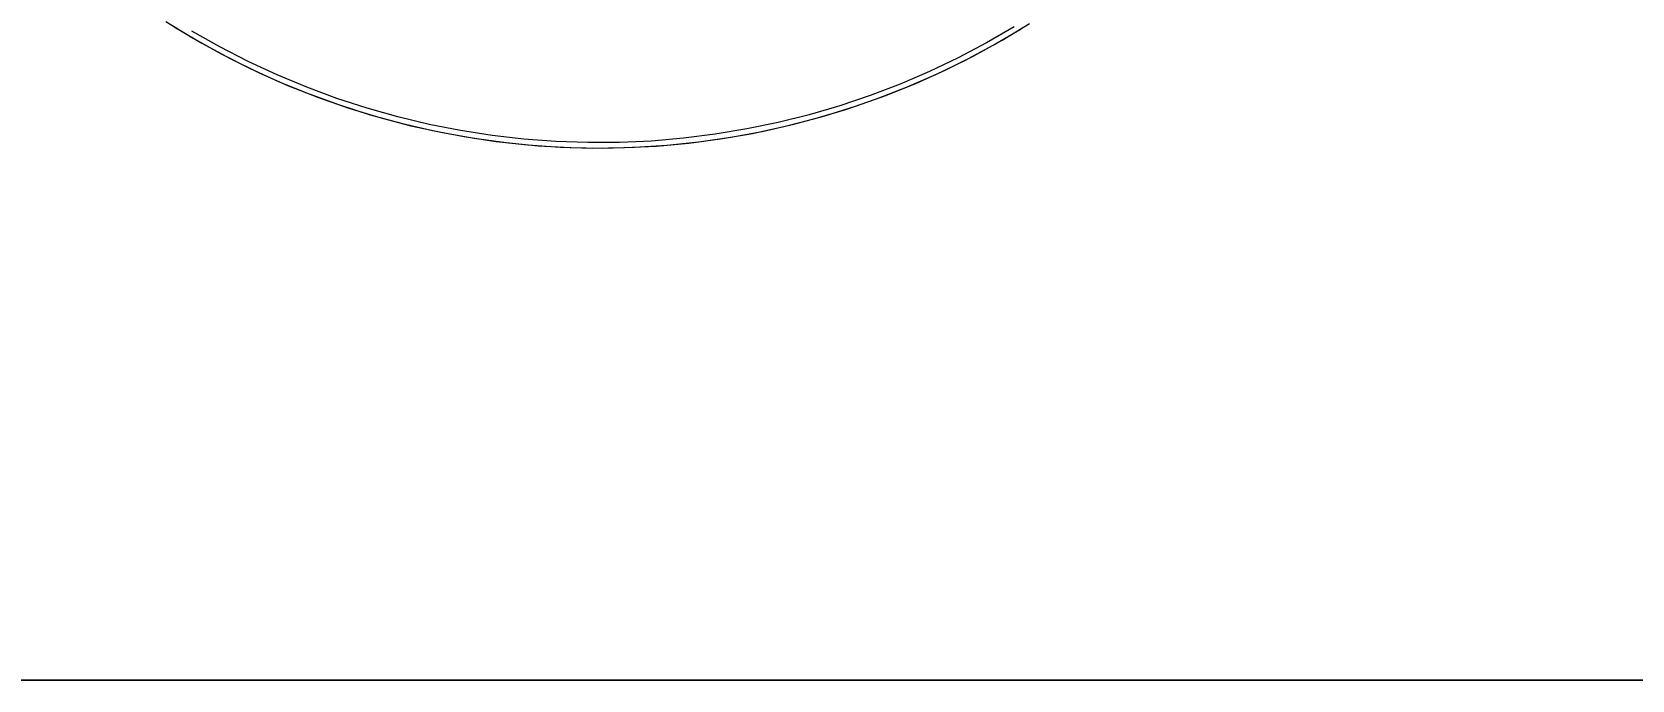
# Model space of a CAD drawing. Header units: millimetres. Extents: x -22227 to 20275, y 15053 to 61060.
# Drawn here: x -6485 to -5887, y 58947 to 59189 of the extents above; entities that cross this region are included whole.
import ezdxf

# ---------------------------------------------------------------- set-up
doc = ezdxf.new("R2010")
doc.units = ezdxf.units.MM
for name, color, linetype, lineweight in [('A-ANNO-DIMS', 7, 'Continuous', 9), ('A-ANNO-DIMS-170', 7, 'Continuous', 9), ('M-EQPM', 7, 'Continuous', 5)]:
    doc.layers.add(name, color=color, linetype=linetype, lineweight=lineweight)
doc.styles.add('Arial_1', font='arial.ttf', dxfattribs={"width": 0.8, "height": 340})
doc.dimstyles.new('AK_DIM_2_0_Arial', dxfattribs={"dimscale": 304.8, "dimtxt": 346.888196, "dimasz": 0.278871, "dimexe": 0.557743, "dimexo": 0.557743, "dimgap": 0.055774, "dimtad": 1, "dimdec": 0, "dimzin": 0, "dimdsep": 46, "dimtxsty": 'Arial_1', "dimblk1": 'OBLIQUE', "dimblk2": 'OBLIQUE', "dimsah": 1, "dimcen": 0.09, "dimadec": 0, "dimazin": 0, "dimtfac": 1, "dimtdec": 4, "dimtix": 1, "dimtmove": 0, "dimatfit": 3, "dimfxl": 1, "dimtvp": 1, "dimtolj": 1, "dimtzin": 0, "dimarcsym": 2})

# ---------------------------------------------------------------- blocks, each defined once
blk = doc.blocks.new('DanNong_VRV - OD-A-1-1235631-MẶT BẰNG HỆ THỐNG GIÓ TƯƠI')
at = {"layer": 'M-EQPM'}
for p, q in [((-885, -311.78), (655, -311.78)), ((-841.21, -311.78), (585, -311.78)), ((-12.64, -311.78), (-841.21, -311.78)), ((-841.21, -311.78), (-12.64, -311.78)), ((-550.11, -311.78), (-559.7, -311.78)), ((-444.61, -311.78), (-551.61, -311.78)), ((-551.61, -311.78), (-516.96, -311.78)), ((-550.11, -311.78), (-540.53, -311.78)), ((-516.96, -311.78), (-444.63, -311.78)), ((-498.45, -311.78), (-513.84, -311.78)), ((-508.64, -311.78), (485.5, -311.78)), ((-498.45, -311.78), (-483.06, -311.78)), ((-479.91, -311.78), (-276.36, -311.78)), ((-479.91, -311.78), (-463.14, -311.78)), ((-293.14, -311.78), (-463.14, -311.78)), ((-422.03, -311.78), (-383.93, -311.78)), ((-392.46, -311.78), (-325.93, -311.78)), ((-392.46, -311.78), (-325.93, -311.78)), ((-392.08, -311.78), (-387.08, -311.78)), ((-387.75, -311.78), (-365.55, -311.78)), ((-66.64, -311.78), (-387.08, -311.78)), ((-66.64, -311.78), (-387.08, -311.78)), ((-386.64, -311.78), (-381.64, -311.78)), ((-386.64, -311.78), (-381.64, -311.78)), ((-386.64, -311.78), (-381.64, -311.78)), ((-386.64, -311.78), (-381.64, -311.78)), ((-66.64, -311.78), (-381.64, -311.78)), ((-381.64, -311.78), (-66.64, -311.78)), ((-66.64, -311.78), (-381.64, -311.78)), ((-66.64, -311.78), (-381.64, -311.78)), ((-66.64, -311.78), (-381.64, -311.78)), ((-66.64, -311.78), (-381.64, -311.78)), ((-66.64, -311.78), (-381.64, -311.78)), ((-66.64, -311.78), (-381.64, -311.78)), ((-360.62, -311.78), (-280.62, -311.78)), ((-338.3, -311.78), (-307.98, -311.78)), ((-338.26, -311.78), (-307.94, -311.78)), ((-308.14, -311.78), (-246.36, -311.78)), ((-308.14, -311.78), (-246.36, -311.78)), ((-293.14, -311.78), (-276.36, -311.78)), ((-292.46, -311.78), (-225.93, -311.78)), ((-292.46, -311.78), (-225.93, -311.78)), ((-116.63, -311.78), (-140.28, -311.78)), ((-133.86, -311.78), (-102.66, -311.78)), ((-133.86, -311.78), (-102.66, -311.78)), ((-130.53, -311.78), (-105.38, -311.78)), ((-130.53, -311.78), (-105.38, -311.78)), ((-127.74, -311.78), (-105.54, -311.78)), ((-116.63, -311.78), (-92.98, -311.78)), ((-66.64, -311.78), (-61.64, -311.78)), ((-66.64, -311.78), (-61.64, -311.78)), ((-66.64, -311.78), (-61.64, -311.78)), ((-66.64, -311.78), (-61.64, -311.78)), ((-66.64, -311.78), (-61.64, -311.78))]:
    blk.add_line(p, q, dxfattribs=at)
at = {"layer": 'M-EQPM', "flags": 128}
for points in [[(-601.42, -67.41), (-591.07, -73.56), (-580.48, -79.29), (-569.67, -84.59), (-558.66, -89.46), (-547.46, -93.88), (-536.1, -97.86), (-524.58, -101.37), (-512.94, -104.42), (-501.18, -107), (-489.32, -109.11), (-477.4, -110.75), (-465.41, -111.9), (-453.39, -112.58), (-441.35, -112.78), (-429.32, -112.49), (-417.3, -111.72), (-405.33, -110.47), (-393.41, -108.75), (-381.58, -106.55), (-369.84, -103.88), (-358.22, -100.74), (-346.73, -97.13), (-335.39, -93.08), (-324.23, -88.57), (-313.26, -83.62), (-302.49, -78.23), (-291.95, -72.42), (-281.64, -66.19)], [(-601.42, -67.41), (-591.07, -73.56), (-580.48, -79.29), (-569.67, -84.59), (-558.66, -89.46), (-547.46, -93.88), (-536.1, -97.86), (-524.58, -101.37), (-512.94, -104.42), (-501.18, -107), (-489.32, -109.11), (-477.4, -110.75), (-465.41, -111.9), (-453.39, -112.58), (-441.35, -112.78), (-429.32, -112.49), (-417.3, -111.72), (-405.33, -110.47), (-393.41, -108.75), (-381.58, -106.55), (-369.84, -103.88), (-358.22, -100.74), (-346.73, -97.13), (-335.39, -93.08), (-324.23, -88.57), (-313.26, -83.62), (-302.49, -78.23), (-291.95, -72.42), (-281.64, -66.19)], [(-287.39, -67.4), (-297.74, -73.4), (-308.32, -78.98), (-319.11, -84.13), (-330.1, -88.85), (-341.27, -93.12), (-352.6, -96.94), (-364.07, -100.31), (-375.68, -103.21), (-387.38, -105.65), (-399.18, -107.62), (-411.04, -109.12), (-422.96, -110.14), (-434.91, -110.68), (-446.87, -110.75), (-458.82, -110.33), (-470.74, -109.44), (-482.62, -108.07), (-494.44, -106.23), (-506.17, -103.92), (-517.81, -101.14), (-529.32, -97.9), (-540.69, -94.2), (-551.9, -90.04), (-562.94, -85.45), (-573.79, -80.41), (-584.43, -74.94), (-594.84, -69.06)], [(-287.39, -67.4), (-297.74, -73.4), (-308.32, -78.98), (-319.11, -84.13), (-330.1, -88.85), (-341.27, -93.12), (-352.6, -96.94), (-364.07, -100.31), (-375.68, -103.21), (-387.38, -105.65), (-399.18, -107.62), (-411.04, -109.12), (-422.96, -110.14), (-434.91, -110.68), (-446.87, -110.75), (-458.82, -110.33), (-470.74, -109.44), (-482.62, -108.07), (-494.44, -106.23), (-506.17, -103.92), (-517.81, -101.14), (-529.32, -97.9), (-540.69, -94.2), (-551.9, -90.04), (-562.94, -85.45), (-573.79, -80.41), (-584.43, -74.94), (-594.84, -69.06)], [(-287.39, -67.4), (-297.74, -73.4), (-308.32, -78.98), (-319.11, -84.13), (-330.1, -88.85), (-341.27, -93.12), (-352.6, -96.94), (-364.07, -100.31), (-375.68, -103.21), (-387.38, -105.65), (-399.18, -107.62), (-411.04, -109.12), (-422.96, -110.14), (-434.91, -110.68), (-446.87, -110.75), (-458.82, -110.33), (-470.74, -109.44), (-482.62, -108.07), (-494.44, -106.23), (-506.17, -103.92), (-517.81, -101.14), (-529.32, -97.9), (-540.69, -94.2), (-551.9, -90.04), (-562.94, -85.45), (-573.79, -80.41), (-584.43, -74.94), (-594.84, -69.06)], [(-604.62, -65.39), (-594.35, -71.67), (-583.84, -77.53), (-573.1, -82.97), (-562.15, -87.98), (-551.01, -92.54), (-539.69, -96.65), (-528.22, -100.31), (-516.61, -103.51), (-504.89, -106.24), (-493.06, -108.5), (-481.16, -110.28), (-469.19, -111.59), (-457.18, -112.42), (-445.14, -112.77), (-433.11, -112.63), (-421.08, -112.01), (-409.09, -110.92), (-397.16, -109.34), (-385.29, -107.29), (-373.52, -104.77), (-361.86, -101.77), (-350.33, -98.32), (-338.94, -94.4), (-327.73, -90.04), (-316.69, -85.22), (-305.86, -79.97), (-295.24, -74.3), (-284.86, -68.2)]]:
    blk.add_lwpolyline(points, dxfattribs=at)
blk = doc.blocks.new('AK-SGS-M3-Hrvt_rvt-1-MẶT BẰNG HỆ THỐNG GIÓ TƯƠI')
at = {"layer": 'M-EQPM', "color": 4, "lineweight": 18, "true_color": 0x00ffff}
blk.add_blockref('DanNong_VRV - OD-A-1-1235631-MẶT BẰNG HỆ THỐNG GIÓ TƯƠI', (-5830.9, 59258.71), dxfattribs=at)
blk = doc.blocks.new('DIMBLOCK2-MẶT BẰNG HỆ THỐNG GIÓ TƯƠI')
at = {"layer": 'A-ANNO-DIMS-170'}
for p, q in [((-12198.59, 58695.04), (-12198.59, 58865.04)), ((-4498.59, 58695.04), (-4498.59, 58865.04)), ((-12198.59, 58695.04), (-12156.09, 58737.54)), ((-4498.59, 58695.04), (-4456.09, 58737.54)), ((-12198.59, 58695.04), (-12241.09, 58652.54)), ((-12198.59, 58695.04), (-4498.59, 58695.04)), ((-12198.59, 58695.04), (-12198.59, 58585.14)), ((-4498.59, 58695.04), (-4541.09, 58652.54)), ((-4498.59, 58695.04), (-4498.59, 58585.14))]:
    blk.add_line(p, q, dxfattribs=at)
at = {"layer": 'A-ANNO-DIMS-170', "color": 0, "insert": (-8764.85, 59153.44), "char_height": 340, "width": 999.038, "attachment_point": 1, "line_spacing_factor": 0.941778, "style": 'Arial_1'}
blk.add_mtext('7700', dxfattribs=at)
blk = doc.blocks.new('_Oblique')
at = {"color": 0, "linetype": 'ByBlock', "lineweight": -2}
blk.add_line((-0.5, -0.5), (0.5, 0.5), dxfattribs=at)

msp = doc.modelspace()

# ---------------------------------------------------------------- block references
at = {"lineweight": 5}
msp.add_blockref('AK-SGS-M3-Hrvt_rvt-1-MẶT BẰNG HỆ THỐNG GIÓ TƯƠI', (0, 0), dxfattribs=at)

# ---------------------------------------------------------------- dimensions: what is measured, and where the dimension line sits
at = {"layer": 'A-ANNO-DIMS'}
dim = msp.add_linear_dim(base=(-4498.59, 58695.04), p1=(-12198.59, 58755.14), p2=(-4498.59, 58755.14), dimstyle='AK_DIM_2_0_Arial', override={"dimpost": '<>', "dimfxl": 7700}, dxfattribs=at)
dim.commit()
dim.dimension.update_dxf_attribs({"geometry": 'DIMBLOCK2-MẶT BẰNG HỆ THỐNG GIÓ TƯƠI', "text_midpoint": (-8348.59, 58885.63)})

doc.saveas('drawing.dxf')
